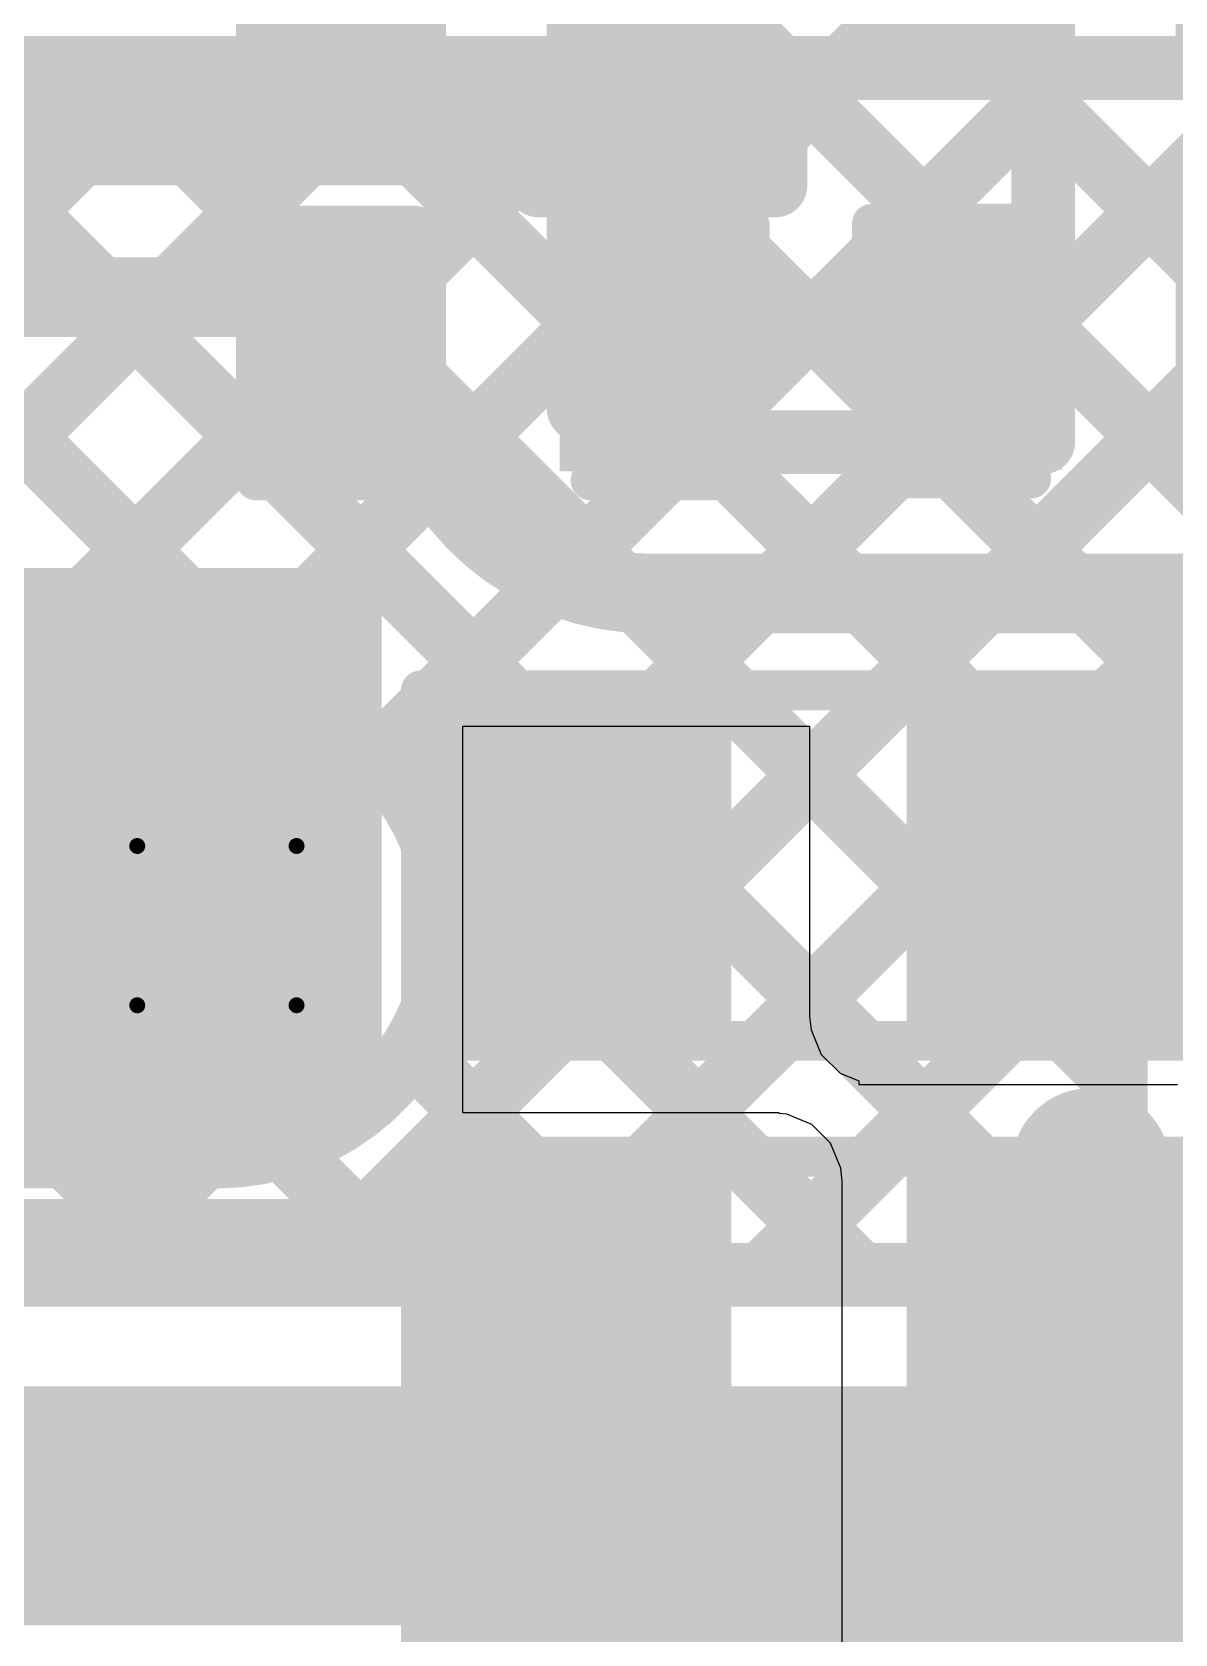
# Model space of a CAD drawing. Header units: inches. Extents: x -17 to 349, y -40 to 215.
# Drawn here: x 107.39 to 111.03, y 122.64 to 127.75 of the extents above; entities that cross this region are included whole.
import ezdxf

# ---------------------------------------------------------------- set-up
doc = ezdxf.new("R2010")
doc.units = ezdxf.units.IN
for name, color, linetype in [('Bottom Layer', 5, 'Continuous'), ('Drill Drawing', 1, 'Continuous'), ('Top Layer', 1, 'Continuous'), ('Top Overlay', 2, 'Continuous'), ('Top Paste', 8, 'Continuous'), ('Top Solder', 216, 'Continuous'), ('Via Holes', 16, 'Continuous')]:
    doc.layers.add(name, color=color, linetype=linetype)

# ---------------------------------------------------------------- blocks, each defined once
blk = doc.blocks.new('C___0402_57')
at = {"layer": 'Top Layer'}
for points in [[(-0.6985, -0.3175), (-0.6985, 0.3175), (-0.2413, 0.3175), (-0.2413, -0.3175)], [(0.2413, -0.3175), (0.2413, 0.3175), (0.6985, 0.3175), (0.6985, -0.3175)]]:
    blk.add_hatch(color=1, dxfattribs=at).paths.add_polyline_path(points)
at = {"layer": 'Top Paste'}
for points in [[(-0.6985, -0.3175), (-0.6985, 0.3175), (-0.2413, 0.3175), (-0.2413, -0.3175)], [(0.2413, -0.3175), (0.2413, 0.3175), (0.6985, 0.3175), (0.6985, -0.3175)]]:
    blk.add_hatch(color=8, dxfattribs=at).paths.add_polyline_path(points)
at = {"layer": 'Top Solder'}
for points in [[(-0.7585, -0.3775), (-0.7585, 0.3775), (-0.1813, 0.3775), (-0.1813, -0.3775)], [(0.1813, -0.3775), (0.1813, 0.3775), (0.7585, 0.3775), (0.7585, -0.3775)]]:
    blk.add_hatch(color=216, dxfattribs=at).paths.add_polyline_path(points)
at = {"layer": 'Top Overlay'}
for points in [[(-0.2794, 0.4064, 0.127, 0.127, 0), (-0.7874, 0.4064, 0.127, 0.127, 0)], [(-0.7874, 0.4064, 0.127, 0.127, 0), (-0.7874, -0.4064, 0.127, 0.127, 0)], [(0.7874, 0.4064, 0.127, 0.127, 0), (0.2794, 0.4064, 0.127, 0.127, 0)], [(0.7874, 0.4064, 0.127, 0.127, 0), (0.7874, -0.4064, 0.127, 0.127, 0)], [(-0.2794, -0.4064, 0.127, 0.127, 0), (-0.7874, -0.4064, 0.127, 0.127, 0)], [(0.7874, -0.4064, 0.127, 0.127, 0), (0.2794, -0.4064, 0.127, 0.127, 0)]]:
    blk.add_lwpolyline(points, format="xyseb", dxfattribs=at)
for points in [[(-0.8191, 0.4064, 0.0635, 0.0635, 1), (-0.7556, 0.4064, 0.0635, 0.0635, 1)], [(-0.8191, 0.4064, 0.0635, 0.0635, 1), (-0.7556, 0.4064, 0.0635, 0.0635, 1)], [(-0.3111, 0.4064, 0.0635, 0.0635, 1), (-0.2477, 0.4064, 0.0635, 0.0635, 1)], [(0.2477, 0.4064, 0.0635, 0.0635, 1), (0.3111, 0.4064, 0.0635, 0.0635, 1)], [(0.7556, 0.4064, 0.0635, 0.0635, 1), (0.8191, 0.4064, 0.0635, 0.0635, 1)], [(0.7556, 0.4064, 0.0635, 0.0635, 1), (0.8191, 0.4064, 0.0635, 0.0635, 1)], [(-0.8191, -0.4064, 0.0635, 0.0635, 1), (-0.7556, -0.4064, 0.0635, 0.0635, 1)], [(-0.8191, -0.4064, 0.0635, 0.0635, 1), (-0.7556, -0.4064, 0.0635, 0.0635, 1)], [(-0.3111, -0.4064, 0.0635, 0.0635, 1), (-0.2477, -0.4064, 0.0635, 0.0635, 1)], [(0.2477, -0.4064, 0.0635, 0.0635, 1), (0.3111, -0.4064, 0.0635, 0.0635, 1)], [(0.7556, -0.4064, 0.0635, 0.0635, 1), (0.8191, -0.4064, 0.0635, 0.0635, 1)], [(0.7556, -0.4064, 0.0635, 0.0635, 1), (0.8191, -0.4064, 0.0635, 0.0635, 1)]]:
    blk.add_lwpolyline(points, format="xyseb", close=True, dxfattribs=at)
blk = doc.blocks.new('C___0402_60')
at = {"layer": 'Top Layer'}
for points in [[(-0.6985, -0.3175), (-0.6985, 0.3175), (-0.2413, 0.3175), (-0.2413, -0.3175)], [(0.2413, -0.3175), (0.2413, 0.3175), (0.6985, 0.3175), (0.6985, -0.3175)]]:
    blk.add_hatch(color=1, dxfattribs=at).paths.add_polyline_path(points)
at = {"layer": 'Top Paste'}
for points in [[(-0.6985, -0.3175), (-0.6985, 0.3175), (-0.2413, 0.3175), (-0.2413, -0.3175)], [(0.2413, -0.3175), (0.2413, 0.3175), (0.6985, 0.3175), (0.6985, -0.3175)]]:
    blk.add_hatch(color=8, dxfattribs=at).paths.add_polyline_path(points)
at = {"layer": 'Top Solder'}
for points in [[(-0.7585, -0.3775), (-0.7585, 0.3775), (-0.1813, 0.3775), (-0.1813, -0.3775)], [(0.1813, -0.3775), (0.1813, 0.3775), (0.7585, 0.3775), (0.7585, -0.3775)]]:
    blk.add_hatch(color=216, dxfattribs=at).paths.add_polyline_path(points)
at = {"layer": 'Top Overlay'}
for points in [[(-0.7874, 0.4064, 0.127, 0.127, 0), (-0.2794, 0.4064, 0.127, 0.127, 0)], [(-0.7874, -0.4064, 0.127, 0.127, 0), (-0.7874, 0.4064, 0.127, 0.127, 0)], [(0.2794, 0.4064, 0.127, 0.127, 0), (0.7874, 0.4064, 0.127, 0.127, 0)], [(0.7874, -0.4064, 0.127, 0.127, 0), (0.7874, 0.4064, 0.127, 0.127, 0)], [(-0.7874, -0.4064, 0.127, 0.127, 0), (-0.2794, -0.4064, 0.127, 0.127, 0)], [(0.2794, -0.4064, 0.127, 0.127, 0), (0.7874, -0.4064, 0.127, 0.127, 0)]]:
    blk.add_lwpolyline(points, format="xyseb", dxfattribs=at)
for points in [[(-0.8191, 0.4064, 0.0635, 0.0635, 1), (-0.7556, 0.4064, 0.0635, 0.0635, 1)], [(-0.8191, 0.4064, 0.0635, 0.0635, 1), (-0.7556, 0.4064, 0.0635, 0.0635, 1)], [(-0.3112, 0.4064, 0.0635, 0.0635, 1), (-0.2477, 0.4064, 0.0635, 0.0635, 1)], [(0.2477, 0.4064, 0.0635, 0.0635, 1), (0.3111, 0.4064, 0.0635, 0.0635, 1)], [(0.7556, 0.4064, 0.0635, 0.0635, 1), (0.8191, 0.4064, 0.0635, 0.0635, 1)], [(0.7556, 0.4064, 0.0635, 0.0635, 1), (0.8191, 0.4064, 0.0635, 0.0635, 1)], [(-0.8191, -0.4064, 0.0635, 0.0635, 1), (-0.7556, -0.4064, 0.0635, 0.0635, 1)], [(-0.8191, -0.4064, 0.0635, 0.0635, 1), (-0.7556, -0.4064, 0.0635, 0.0635, 1)], [(-0.3112, -0.4064, 0.0635, 0.0635, 1), (-0.2477, -0.4064, 0.0635, 0.0635, 1)], [(0.2477, -0.4064, 0.0635, 0.0635, 1), (0.3111, -0.4064, 0.0635, 0.0635, 1)], [(0.7556, -0.4064, 0.0635, 0.0635, 1), (0.8191, -0.4064, 0.0635, 0.0635, 1)], [(0.7556, -0.4064, 0.0635, 0.0635, 1), (0.8191, -0.4064, 0.0635, 0.0635, 1)]]:
    blk.add_lwpolyline(points, format="xyseb", close=True, dxfattribs=at)
blk = doc.blocks.new('S______B______74')
at = {"layer": 'Top Layer'}
for points in [[(-1.143, -0.4445), (-1.143, 0.4445), (-0.381, 0.4445), (-0.381, -0.4445)], [(0.381, -0.4445), (0.381, 0.4445), (1.143, 0.4445), (1.143, -0.4445)]]:
    blk.add_hatch(color=1, dxfattribs=at).paths.add_polyline_path(points)
at = {"layer": 'Top Paste'}
for points in [[(-1.143, -0.4445), (-1.143, 0.4445), (-0.381, 0.4445), (-0.381, -0.4445)], [(0.381, -0.4445), (0.381, 0.4445), (1.143, 0.4445), (1.143, -0.4445)]]:
    blk.add_hatch(color=8, dxfattribs=at).paths.add_polyline_path(points)
at = {"layer": 'Top Solder'}
for points in [[(-1.2446, -0.5461), (-1.2446, 0.5461), (-0.2794, 0.5461), (-0.2794, -0.5461)], [(0.2794, -0.5461), (0.2794, 0.5461), (1.2446, 0.5461), (1.2446, -0.5461)]]:
    blk.add_hatch(color=216, dxfattribs=at).paths.add_polyline_path(points)
at = {"layer": 'Top Overlay'}
for points in [[(1.27, 0.5588, 0.127, 0.127, 0), (-1.27, 0.5588, 0.127, 0.127, 0)], [(-1.27, 0.5588, 0.127, 0.127, 0), (-1.27, -0.5588, 0.127, 0.127, 0)], [(1.27, 0.5588, 0.127, 0.127, 0), (1.27, -0.5588, 0.127, 0.127, 0)], [(1.27, -0.5588, 0.127, 0.127, 0), (-1.27, -0.5588, 0.127, 0.127, 0)]]:
    blk.add_lwpolyline(points, format="xyseb", dxfattribs=at)
for points in [[(-1.30175, 0.5588, 0.0635, 0.0635, 1), (-1.23825, 0.5588, 0.0635, 0.0635, 1)], [(-1.30175, 0.5588, 0.0635, 0.0635, 1), (-1.23825, 0.5588, 0.0635, 0.0635, 1)], [(1.23825, 0.5588, 0.0635, 0.0635, 1), (1.30175, 0.5588, 0.0635, 0.0635, 1)], [(1.23825, 0.5588, 0.0635, 0.0635, 1), (1.30175, 0.5588, 0.0635, 0.0635, 1)], [(-1.30175, -0.5588, 0.0635, 0.0635, 1), (-1.23825, -0.5588, 0.0635, 0.0635, 1)], [(-1.30175, -0.5588, 0.0635, 0.0635, 1), (-1.23825, -0.5588, 0.0635, 0.0635, 1)], [(1.23825, -0.5588, 0.0635, 0.0635, 1), (1.30175, -0.5588, 0.0635, 0.0635, 1)], [(1.23825, -0.5588, 0.0635, 0.0635, 1), (1.30175, -0.5588, 0.0635, 0.0635, 1)]]:
    blk.add_lwpolyline(points, format="xyseb", close=True, dxfattribs=at)
blk = doc.blocks.new('S______B______75')
at = {"layer": 'Top Layer'}
for points in [[(-1.143, -0.4445), (-1.143, 0.4445), (-0.381, 0.4445), (-0.381, -0.4445)], [(0.381, -0.4445), (0.381, 0.4445), (1.143, 0.4445), (1.143, -0.4445)]]:
    blk.add_hatch(color=1, dxfattribs=at).paths.add_polyline_path(points)
at = {"layer": 'Top Paste'}
for points in [[(-1.143, -0.4445), (-1.143, 0.4445), (-0.381, 0.4445), (-0.381, -0.4445)], [(0.381, -0.4445), (0.381, 0.4445), (1.143, 0.4445), (1.143, -0.4445)]]:
    blk.add_hatch(color=8, dxfattribs=at).paths.add_polyline_path(points)
at = {"layer": 'Top Solder'}
for points in [[(-1.2446, -0.5461), (-1.2446, 0.5461), (-0.2794, 0.5461), (-0.2794, -0.5461)], [(0.2794, -0.5461), (0.2794, 0.5461), (1.2446, 0.5461), (1.2446, -0.5461)]]:
    blk.add_hatch(color=216, dxfattribs=at).paths.add_polyline_path(points)
at = {"layer": 'Top Overlay'}
for points in [[(1.27, 0.5588, 0.127, 0.127, 0), (-1.27, 0.5588, 0.127, 0.127, 0)], [(-1.27, 0.5588, 0.127, 0.127, 0), (-1.27, -0.5588, 0.127, 0.127, 0)], [(1.27, 0.5588, 0.127, 0.127, 0), (1.27, -0.5588, 0.127, 0.127, 0)], [(1.27, -0.5588, 0.127, 0.127, 0), (-1.27, -0.5588, 0.127, 0.127, 0)]]:
    blk.add_lwpolyline(points, format="xyseb", dxfattribs=at)
for points in [[(-1.30175, 0.5588, 0.0635, 0.0635, 1), (-1.23825, 0.5588, 0.0635, 0.0635, 1)], [(-1.30175, 0.5588, 0.0635, 0.0635, 1), (-1.23825, 0.5588, 0.0635, 0.0635, 1)], [(1.23825, 0.5588, 0.0635, 0.0635, 1), (1.30175, 0.5588, 0.0635, 0.0635, 1)], [(1.23825, 0.5588, 0.0635, 0.0635, 1), (1.30175, 0.5588, 0.0635, 0.0635, 1)], [(-1.30175, -0.5588, 0.0635, 0.0635, 1), (-1.23825, -0.5588, 0.0635, 0.0635, 1)], [(-1.30175, -0.5588, 0.0635, 0.0635, 1), (-1.23825, -0.5588, 0.0635, 0.0635, 1)], [(1.23825, -0.5588, 0.0635, 0.0635, 1), (1.30175, -0.5588, 0.0635, 0.0635, 1)], [(1.23825, -0.5588, 0.0635, 0.0635, 1), (1.30175, -0.5588, 0.0635, 0.0635, 1)]]:
    blk.add_lwpolyline(points, format="xyseb", close=True, dxfattribs=at)
blk = doc.blocks.new('S______B______76')
at = {"layer": 'Top Layer'}
for points in [[(-1.143, -0.4445), (-1.143, 0.4445), (-0.381, 0.4445), (-0.381, -0.4445)], [(0.381, -0.4445), (0.381, 0.4445), (1.143, 0.4445), (1.143, -0.4445)]]:
    blk.add_hatch(color=1, dxfattribs=at).paths.add_polyline_path(points)
at = {"layer": 'Top Paste'}
for points in [[(-1.143, -0.4445), (-1.143, 0.4445), (-0.381, 0.4445), (-0.381, -0.4445)], [(0.381, -0.4445), (0.381, 0.4445), (1.143, 0.4445), (1.143, -0.4445)]]:
    blk.add_hatch(color=8, dxfattribs=at).paths.add_polyline_path(points)
at = {"layer": 'Top Solder'}
for points in [[(-1.2446, -0.5461), (-1.2446, 0.5461), (-0.2794, 0.5461), (-0.2794, -0.5461)], [(0.2794, -0.5461), (0.2794, 0.5461), (1.2446, 0.5461), (1.2446, -0.5461)]]:
    blk.add_hatch(color=216, dxfattribs=at).paths.add_polyline_path(points)
at = {"layer": 'Top Overlay'}
for points in [[(-1.27, 0.5588, 0.127, 0.127, 0), (1.27, 0.5588, 0.127, 0.127, 0)], [(-1.27, -0.5588, 0.127, 0.127, 0), (-1.27, 0.5588, 0.127, 0.127, 0)], [(-1.27, -0.5588, 0.127, 0.127, 0), (1.27, -0.5588, 0.127, 0.127, 0)]]:
    blk.add_lwpolyline(points, format="xyseb", dxfattribs=at)
for points in [[(-1.3017, 0.5588, 0.0635, 0.0635, 1), (-1.2383, 0.5588, 0.0635, 0.0635, 1)], [(-1.3017, 0.5588, 0.0635, 0.0635, 1), (-1.2383, 0.5588, 0.0635, 0.0635, 1)], [(-1.3017, -0.5588, 0.0635, 0.0635, 1), (-1.2383, -0.5588, 0.0635, 0.0635, 1)], [(-1.3017, -0.5588, 0.0635, 0.0635, 1), (-1.2383, -0.5588, 0.0635, 0.0635, 1)]]:
    blk.add_lwpolyline(points, format="xyseb", close=True, dxfattribs=at)
blk = doc.blocks.new('C___0402_86')
at = {"layer": 'Top Layer'}
for points in [[(-0.6985, -0.3175), (-0.6985, 0.3175), (-0.2413, 0.3175), (-0.2413, -0.3175)], [(0.2413, -0.3175), (0.2413, 0.3175), (0.6985, 0.3175), (0.6985, -0.3175)]]:
    blk.add_hatch(color=1, dxfattribs=at).paths.add_polyline_path(points)
at = {"layer": 'Top Paste'}
for points in [[(-0.6985, -0.3175), (-0.6985, 0.3175), (-0.2413, 0.3175), (-0.2413, -0.3175)], [(0.2413, -0.3175), (0.2413, 0.3175), (0.6985, 0.3175), (0.6985, -0.3175)]]:
    blk.add_hatch(color=8, dxfattribs=at).paths.add_polyline_path(points)
at = {"layer": 'Top Solder'}
for points in [[(-0.7585, -0.3775), (-0.7585, 0.3775), (-0.1813, 0.3775), (-0.1813, -0.3775)], [(0.1813, -0.3775), (0.1813, 0.3775), (0.7585, 0.3775), (0.7585, -0.3775)]]:
    blk.add_hatch(color=216, dxfattribs=at).paths.add_polyline_path(points)
at = {"layer": 'Top Overlay'}
for points in [[(-0.2794, 0.4064, 0.127, 0.127, 0), (-0.7874, 0.4064, 0.127, 0.127, 0)], [(-0.7874, 0.4064, 0.127, 0.127, 0), (-0.7874, -0.4064, 0.127, 0.127, 0)], [(0.7874, 0.4064, 0.127, 0.127, 0), (0.2794, 0.4064, 0.127, 0.127, 0)], [(0.7874, 0.4064, 0.127, 0.127, 0), (0.7874, -0.4064, 0.127, 0.127, 0)], [(-0.2794, -0.4064, 0.127, 0.127, 0), (-0.7874, -0.4064, 0.127, 0.127, 0)], [(0.7874, -0.4064, 0.127, 0.127, 0), (0.2794, -0.4064, 0.127, 0.127, 0)]]:
    blk.add_lwpolyline(points, format="xyseb", dxfattribs=at)
for points in [[(-0.8191, 0.4064, 0.0635, 0.0635, 1), (-0.7556, 0.4064, 0.0635, 0.0635, 1)], [(-0.8191, 0.4064, 0.0635, 0.0635, 1), (-0.7556, 0.4064, 0.0635, 0.0635, 1)], [(-0.3111, 0.4064, 0.0635, 0.0635, 1), (-0.2477, 0.4064, 0.0635, 0.0635, 1)], [(0.2477, 0.4064, 0.0635, 0.0635, 1), (0.3111, 0.4064, 0.0635, 0.0635, 1)], [(0.7556, 0.4064, 0.0635, 0.0635, 1), (0.8191, 0.4064, 0.0635, 0.0635, 1)], [(0.7556, 0.4064, 0.0635, 0.0635, 1), (0.8191, 0.4064, 0.0635, 0.0635, 1)], [(-0.8191, -0.4064, 0.0635, 0.0635, 1), (-0.7556, -0.4064, 0.0635, 0.0635, 1)], [(-0.8191, -0.4064, 0.0635, 0.0635, 1), (-0.7556, -0.4064, 0.0635, 0.0635, 1)], [(-0.3111, -0.4064, 0.0635, 0.0635, 1), (-0.2477, -0.4064, 0.0635, 0.0635, 1)], [(0.2477, -0.4064, 0.0635, 0.0635, 1), (0.3111, -0.4064, 0.0635, 0.0635, 1)], [(0.7556, -0.4064, 0.0635, 0.0635, 1), (0.8191, -0.4064, 0.0635, 0.0635, 1)], [(0.7556, -0.4064, 0.0635, 0.0635, 1), (0.8191, -0.4064, 0.0635, 0.0635, 1)]]:
    blk.add_lwpolyline(points, format="xyseb", close=True, dxfattribs=at)
blk = doc.blocks.new('C___0402_87')
at = {"layer": 'Top Layer'}
for points in [[(-0.6985, -0.3175), (-0.6985, 0.3175), (-0.2413, 0.3175), (-0.2413, -0.3175)], [(0.2413, -0.3175), (0.2413, 0.3175), (0.6985, 0.3175), (0.6985, -0.3175)]]:
    blk.add_hatch(color=1, dxfattribs=at).paths.add_polyline_path(points)
at = {"layer": 'Top Paste'}
for points in [[(-0.6985, -0.3175), (-0.6985, 0.3175), (-0.2413, 0.3175), (-0.2413, -0.3175)], [(0.2413, -0.3175), (0.2413, 0.3175), (0.6985, 0.3175), (0.6985, -0.3175)]]:
    blk.add_hatch(color=8, dxfattribs=at).paths.add_polyline_path(points)
at = {"layer": 'Top Solder'}
for points in [[(-0.7585, -0.3775), (-0.7585, 0.3775), (-0.1813, 0.3775), (-0.1813, -0.3775)], [(0.1813, -0.3775), (0.1813, 0.3775), (0.7585, 0.3775), (0.7585, -0.3775)]]:
    blk.add_hatch(color=216, dxfattribs=at).paths.add_polyline_path(points)
at = {"layer": 'Top Overlay'}
for points in [[(-0.7874, 0.4064, 0.127, 0.127, 0), (-0.2794, 0.4064, 0.127, 0.127, 0)], [(-0.7874, -0.4064, 0.127, 0.127, 0), (-0.7874, 0.4064, 0.127, 0.127, 0)], [(0.2794, 0.4064, 0.127, 0.127, 0), (0.7874, 0.4064, 0.127, 0.127, 0)], [(0.7874, -0.4064, 0.127, 0.127, 0), (0.7874, 0.4064, 0.127, 0.127, 0)], [(-0.7874, -0.4064, 0.127, 0.127, 0), (-0.2794, -0.4064, 0.127, 0.127, 0)], [(0.2794, -0.4064, 0.127, 0.127, 0), (0.7874, -0.4064, 0.127, 0.127, 0)]]:
    blk.add_lwpolyline(points, format="xyseb", dxfattribs=at)
for points in [[(-0.8191, 0.4064, 0.0635, 0.0635, 1), (-0.7556, 0.4064, 0.0635, 0.0635, 1)], [(-0.8191, 0.4064, 0.0635, 0.0635, 1), (-0.7556, 0.4064, 0.0635, 0.0635, 1)], [(-0.3111, 0.4064, 0.0635, 0.0635, 1), (-0.2477, 0.4064, 0.0635, 0.0635, 1)], [(0.2477, 0.4064, 0.0635, 0.0635, 1), (0.3111, 0.4064, 0.0635, 0.0635, 1)], [(0.7556, 0.4064, 0.0635, 0.0635, 1), (0.8191, 0.4064, 0.0635, 0.0635, 1)], [(0.7556, 0.4064, 0.0635, 0.0635, 1), (0.8191, 0.4064, 0.0635, 0.0635, 1)], [(-0.8191, -0.4064, 0.0635, 0.0635, 1), (-0.7556, -0.4064, 0.0635, 0.0635, 1)], [(-0.8191, -0.4064, 0.0635, 0.0635, 1), (-0.7556, -0.4064, 0.0635, 0.0635, 1)], [(-0.3111, -0.4064, 0.0635, 0.0635, 1), (-0.2477, -0.4064, 0.0635, 0.0635, 1)], [(0.2477, -0.4064, 0.0635, 0.0635, 1), (0.3111, -0.4064, 0.0635, 0.0635, 1)], [(0.7556, -0.4064, 0.0635, 0.0635, 1), (0.8191, -0.4064, 0.0635, 0.0635, 1)], [(0.7556, -0.4064, 0.0635, 0.0635, 1), (0.8191, -0.4064, 0.0635, 0.0635, 1)]]:
    blk.add_lwpolyline(points, format="xyseb", close=True, dxfattribs=at)

msp = doc.modelspace()

# ---------------------------------------------------------------- hatches: boundary and pattern name
at = {"layer": 'Bottom Layer'}
h = msp.add_hatch(color=5, dxfattribs=at)
edge = h.paths.add_edge_path()
edge.add_arc((107.9747, 124.8981), 0.3, 0, 360)
at = {"layer": 'Top Layer'}
for points in [[(105.8051, 127.2587), (109.7558, 127.2587), (109.7558, 127.5387), (105.8051, 127.5387)], [(105.8051, 125.2587), (108.042, 125.2587), (108.042, 126.0387), (105.8051, 126.0387)], [(107.4771, 124.2587), (108.4997, 124.2587), (108.4997, 126.0387), (107.4771, 126.0387)], [(105.8051, 124.2587), (108.042, 124.2587), (108.042, 124.5387), (105.8051, 124.5387)], [(110.6571, 121.6581), (111.5306, 121.6581), (111.5306, 123.4463), (110.6571, 123.4463)]]:
    msp.add_hatch(color=1, dxfattribs=at).paths.add_polyline_path(points)
h = msp.add_hatch(color=1, dxfattribs=at)
edge = h.paths.add_edge_path()
edge.add_arc((107.9747, 124.8981), 0.3, 0, 360)
at = {"layer": 'Via Holes'}
h = msp.add_hatch(color=7, dxfattribs=at)
edge = h.paths.add_edge_path()
edge.add_arc((107.9747, 124.8981), 0.15, 0, 360)

# ---------------------------------------------------------------- linework, layer by layer
at = {"layer": 'Bottom Layer'}
for points in [[(103.7741, 127.6334, 0.2032, 0.2032, 0), (113.7991, 127.6334, 0.2032, 0.2032, 0)], [(105.4603, 127.6334, 0.2032, 0.2032, 0), (107.4589, 125.6347, 0.2032, 0.2032, 0)], [(105.8151, 125.6347, 0.2032, 0.2032, 0), (107.8138, 127.6334, 0.2032, 0.2032, 0)], [(106.1787, 127.6334, 0.2032, 0.2032, 0), (108.219, 125.593, 0.2032, 0.2032, 0)], [(106.5335, 125.6347, 0.2032, 0.2032, 0), (108.5322, 127.6334, 0.2032, 0.2032, 0)], [(106.8971, 127.6334, 0.2032, 0.2032, 0), (110.7464, 123.7841, 0.2032, 0.2032, 0)], [(107.2519, 125.6347, 0.2032, 0.2032, 0), (109.2506, 127.6334, 0.2032, 0.2032, 0)], [(107.6155, 127.6334, 0.2032, 0.2032, 0), (110.8418, 124.4071, 0.2032, 0.2032, 0)], [(107.9704, 125.6347, 0.2032, 0.2032, 0), (109.969, 127.6334, 0.2032, 0.2032, 0)], [(108.275, 123.7841, 0.2032, 0.2032, 0), (112.1243, 127.6334, 0.2032, 0.2032, 0)], [(108.3339, 127.6334, 0.2032, 0.2032, 0), (110.8427, 125.1247, 0.2032, 0.2032, 0)], [(108.4842, 125.4301, 0.2032, 0.2032, 0), (110.6875, 127.6334, 0.2032, 0.2032, 0)], [(108.7103, 124.9378, 0.2032, 0.2032, 0), (111.4059, 127.6334, 0.2032, 0.2032, 0)], [(108.9934, 123.7841, 0.2032, 0.2032, 0), (112.8427, 127.6334, 0.2032, 0.2032, 0)], [(109.0524, 127.6334, 0.2032, 0.2032, 0), (111.0666, 125.6192, 0.2032, 0.2032, 0)], [(109.7708, 127.6334, 0.2032, 0.2032, 0), (111.5781, 125.8261, 0.2032, 0.2032, 0)], [(110.4892, 127.6334, 0.2032, 0.2032, 0), (115.0284, 123.0942, 0.2032, 0.2032, 0)], [(110.8418, 125.0895, 0.2032, 0.2032, -1), (112.315, 125.0895, 0.2032, 0.2032, 0)], [(102.6512, 125.6347, 0.2032, 0.2032, 0), (107.9747, 125.6347, 0.2032, 0.2032, 0)], [(107.9747, 125.6347, 0.2032, 0.2032, -0.414214), (108.7113, 124.8981, 0.2032, 0.2032, 0)], [(102.6512, 124.8981, 0.762, 0.762, 0), (107.9747, 124.8981, 0.762, 0.762, 0)], [(108.6696, 125.1424, 0.2032, 0.2032, 0), (110.028, 123.7841, 0.2032, 0.2032, 0)], [(110.8418, 123.7841, 0.2032, 0.2032, 0), (110.8418, 125.0895, 0.2032, 0.2032, 0)], [(108.7113, 124.8981, 0.2032, 0.2032, -0.414214), (107.9747, 124.1615, 0.2032, 0.2032, 0)], [(109.7118, 123.7841, 0.2032, 0.2032, 0), (110.8418, 124.9141, 0.2032, 0.2032, 0)], [(108.5942, 124.4995, 0.2032, 0.2032, 0), (109.3096, 123.7841, 0.2032, 0.2032, 0)], [(102.6512, 124.1615, 0.2032, 0.2032, 0), (107.9747, 124.1615, 0.2032, 0.2032, 0)], [(107.4953, 124.1615, 0.2032, 0.2032, 0), (107.8728, 123.7841, 0.2032, 0.2032, 0)], [(107.5566, 123.7841, 0.2032, 0.2032, 0), (107.934, 124.1615, 0.2032, 0.2032, 0)], [(108.1835, 124.1917, 0.2032, 0.2032, 0), (108.5912, 123.7841, 0.2032, 0.2032, 0)], [(110.4302, 123.7841, 0.2032, 0.2032, 0), (110.8418, 124.1957, 0.2032, 0.2032, 0)], [(111.5784, 123.6893, 0.762, 0.762, -0.414214), (110.9366, 123.0475, 0.762, 0.762, 0)], [(91.7547, 123.7841, 0.2032, 0.2032, 0), (110.8418, 123.7841, 0.2032, 0.2032, 0)], [(112.315, 123.6893, 0.2032, 0.2032, -0.414214), (110.9366, 122.3109, 0.2032, 0.2032, 0)], [(91.7547, 123.0475, 0.762, 0.762, 0), (110.9366, 123.0475, 0.762, 0.762, 0)]]:
    msp.add_lwpolyline(points, format="xyseb", dxfattribs=at)
for points in [[(107.5647, 127.6334, 0.1016, 0.1016, 1), (107.6663, 127.6334, 0.1016, 0.1016, 1)], [(107.763, 127.6334, 0.1016, 0.1016, 1), (107.8646, 127.6334, 0.1016, 0.1016, 1)], [(108.2831, 127.6334, 0.1016, 0.1016, 1), (108.3847, 127.6334, 0.1016, 0.1016, 1)], [(108.4814, 127.6334, 0.1016, 0.1016, 1), (108.583, 127.6334, 0.1016, 0.1016, 1)], [(109.0016, 127.6334, 0.1016, 0.1016, 1), (109.1032, 127.6334, 0.1016, 0.1016, 1)], [(109.1998, 127.6334, 0.1016, 0.1016, 1), (109.3014, 127.6334, 0.1016, 0.1016, 1)], [(109.72, 127.6334, 0.1016, 0.1016, 1), (109.8216, 127.6334, 0.1016, 0.1016, 1)], [(109.9182, 127.6334, 0.1016, 0.1016, 1), (110.0198, 127.6334, 0.1016, 0.1016, 1)], [(110.4384, 127.6334, 0.1016, 0.1016, 1), (110.54, 127.6334, 0.1016, 0.1016, 1)], [(110.6367, 127.6334, 0.1016, 0.1016, 1), (110.7383, 127.6334, 0.1016, 0.1016, 1)], [(107.4081, 125.6347, 0.1016, 0.1016, 1), (107.5097, 125.6347, 0.1016, 0.1016, 1)], [(107.9196, 125.6347, 0.1016, 0.1016, 1), (108.0212, 125.6347, 0.1016, 0.1016, 1)], [(107.9239, 125.6347, 0.1016, 0.1016, 1), (108.0255, 125.6347, 0.1016, 0.1016, 1)], [(107.9239, 125.6347, 0.1016, 0.1016, 1), (108.0255, 125.6347, 0.1016, 0.1016, 1)], [(108.1682, 125.593, 0.1016, 0.1016, 1), (108.2698, 125.593, 0.1016, 0.1016, 1)], [(111.0158, 125.6192, 0.1016, 0.1016, 1), (111.1174, 125.6192, 0.1016, 0.1016, 1)], [(108.4334, 125.4301, 0.1016, 0.1016, 1), (108.535, 125.4301, 0.1016, 0.1016, 1)], [(107.7842, 124.8981, 0.381, 0.381, 1), (108.1652, 124.8981, 0.381, 0.381, 1)], [(108.6188, 125.1424, 0.1016, 0.1016, 1), (108.7204, 125.1424, 0.1016, 0.1016, 1)], [(110.7919, 125.1247, 0.1016, 0.1016, 1), (110.8935, 125.1247, 0.1016, 0.1016, 1)], [(110.791, 125.0895, 0.1016, 0.1016, 1), (110.8926, 125.0895, 0.1016, 0.1016, 1)], [(110.791, 125.0895, 0.1016, 0.1016, 1), (110.8926, 125.0895, 0.1016, 0.1016, 1)], [(108.6595, 124.9378, 0.1016, 0.1016, 1), (108.7611, 124.9378, 0.1016, 0.1016, 1)], [(108.6605, 124.8981, 0.1016, 0.1016, 1), (108.7621, 124.8981, 0.1016, 0.1016, 1)], [(108.6605, 124.8981, 0.1016, 0.1016, 1), (108.7621, 124.8981, 0.1016, 0.1016, 1)], [(110.791, 124.9141, 0.1016, 0.1016, 1), (110.8926, 124.9141, 0.1016, 0.1016, 1)], [(108.5434, 124.4995, 0.1016, 0.1016, 1), (108.645, 124.4995, 0.1016, 0.1016, 1)], [(110.791, 124.4071, 0.1016, 0.1016, 1), (110.8926, 124.4071, 0.1016, 0.1016, 1)], [(107.4445, 124.1615, 0.1016, 0.1016, 1), (107.5461, 124.1615, 0.1016, 0.1016, 1)], [(107.8832, 124.1615, 0.1016, 0.1016, 1), (107.9848, 124.1615, 0.1016, 0.1016, 1)], [(107.9239, 124.1615, 0.1016, 0.1016, 1), (108.0255, 124.1615, 0.1016, 0.1016, 1)], [(107.9239, 124.1615, 0.1016, 0.1016, 1), (108.0255, 124.1615, 0.1016, 0.1016, 1)], [(108.1327, 124.1917, 0.1016, 0.1016, 1), (108.2343, 124.1917, 0.1016, 0.1016, 1)], [(110.791, 124.1957, 0.1016, 0.1016, 1), (110.8926, 124.1957, 0.1016, 0.1016, 1)], [(107.5058, 123.7841, 0.1016, 0.1016, 1), (107.6074, 123.7841, 0.1016, 0.1016, 1)], [(107.822, 123.7841, 0.1016, 0.1016, 1), (107.9236, 123.7841, 0.1016, 0.1016, 1)], [(108.2242, 123.7841, 0.1016, 0.1016, 1), (108.3258, 123.7841, 0.1016, 0.1016, 1)], [(108.5404, 123.7841, 0.1016, 0.1016, 1), (108.642, 123.7841, 0.1016, 0.1016, 1)], [(108.9426, 123.7841, 0.1016, 0.1016, 1), (109.0442, 123.7841, 0.1016, 0.1016, 1)], [(109.2588, 123.7841, 0.1016, 0.1016, 1), (109.3604, 123.7841, 0.1016, 0.1016, 1)], [(109.661, 123.7841, 0.1016, 0.1016, 1), (109.7626, 123.7841, 0.1016, 0.1016, 1)], [(109.9772, 123.7841, 0.1016, 0.1016, 1), (110.0788, 123.7841, 0.1016, 0.1016, 1)], [(110.3794, 123.7841, 0.1016, 0.1016, 1), (110.481, 123.7841, 0.1016, 0.1016, 1)], [(110.6956, 123.7841, 0.1016, 0.1016, 1), (110.7972, 123.7841, 0.1016, 0.1016, 1)], [(110.791, 123.7841, 0.1016, 0.1016, 1), (110.8926, 123.7841, 0.1016, 0.1016, 1)], [(110.791, 123.7841, 0.1016, 0.1016, 1), (110.8926, 123.7841, 0.1016, 0.1016, 1)], [(110.7461, 123.0475, 0.381, 0.381, 1), (111.1271, 123.0475, 0.381, 0.381, 1)], [(110.7461, 123.0475, 0.381, 0.381, 1), (111.1271, 123.0475, 0.381, 0.381, 1)]]:
    msp.add_lwpolyline(points, format="xyseb", close=True, dxfattribs=at)
at = {"layer": 'Drill Drawing'}
for points in [[(107.7207, 125.1521, 0.0508, 0.0508, 0), (108.2287, 125.1521, 0.0508, 0.0508, 0)], [(107.7207, 124.6441, 0.0508, 0.0508, 0), (107.7207, 125.1521, 0.0508, 0.0508, 0)], [(108.2287, 124.6441, 0.0508, 0.0508, 0), (108.2287, 125.1521, 0.0508, 0.0508, 0)], [(107.7207, 124.6441, 0.0508, 0.0508, 0), (108.2287, 124.6441, 0.0508, 0.0508, 0)]]:
    msp.add_lwpolyline(points, format="xyseb", dxfattribs=at)
for points in [[(107.708, 125.1521, 0.0254, 0.0254, 1), (107.7334, 125.1521, 0.0254, 0.0254, 1)], [(107.708, 125.1521, 0.0254, 0.0254, 1), (107.7334, 125.1521, 0.0254, 0.0254, 1)], [(108.216, 125.1521, 0.0254, 0.0254, 1), (108.2414, 125.1521, 0.0254, 0.0254, 1)], [(108.216, 125.1521, 0.0254, 0.0254, 1), (108.2414, 125.1521, 0.0254, 0.0254, 1)], [(107.708, 124.6441, 0.0254, 0.0254, 1), (107.7334, 124.6441, 0.0254, 0.0254, 1)], [(107.708, 124.6441, 0.0254, 0.0254, 1), (107.7334, 124.6441, 0.0254, 0.0254, 1)], [(108.216, 124.6441, 0.0254, 0.0254, 1), (108.2414, 124.6441, 0.0254, 0.0254, 1)], [(108.216, 124.6441, 0.0254, 0.0254, 1), (108.2414, 124.6441, 0.0254, 0.0254, 1)]]:
    msp.add_lwpolyline(points, format="xyseb", close=True, dxfattribs=at)
at = {"layer": 'Top Layer'}
for p, q in [((108.7586, 124.3011), (108.7586, 125.534)), ((108.7586, 125.534), (109.8649, 125.534)), ((109.8649, 125.534), (109.8649, 124.6082)), ((109.8649, 124.6082), (109.8693, 124.5657)), ((109.8693, 124.5657), (109.9022, 124.4872)), ((109.9022, 124.4872), (109.9626, 124.4273)), ((109.9626, 124.4273), (110.0221, 124.4029)), ((110.0221, 124.4029), (110.0221, 124.391)), ((110.0221, 124.391), (110.0839, 124.391)), ((110.0839, 124.391), (110.0839, 124.391)), ((110.0839, 124.391), (110.0839, 124.391)), ((110.0839, 124.391), (111.0381, 124.391)), ((109.7681, 124.3011), (108.7586, 124.3011)), ((109.7681, 124.2993), (109.7681, 124.3011)), ((109.7925, 124.2969), (109.7681, 124.2993)), ((109.8714, 124.2642), (109.7925, 124.2969)), ((109.9318, 124.2039), (109.8714, 124.2642)), ((109.9644, 124.125), (109.9318, 124.2039)), ((109.9686, 124.0823), (109.9644, 124.125)), ((109.9686, 121.9655), (109.9686, 124.0823))]:
    msp.add_line(p, q, dxfattribs=at)
for points in [[(109.1283, 129.7331, 0.2032, 0.2032, 0), (109.1283, 126.5468, 0.2032, 0.2032, 0)], [(110.6096, 129.7587, 0.2032, 0.2032, 0), (110.6096, 126.4401, 0.2032, 0.2032, 0)], [(110.6096, 129.7587, 0.2032, 0.2032, 0), (110.6096, 126.4401, 0.2032, 0.2032, 0)], [(109.1283, 128.9943, 0.2032, 0.2032, 0), (110.6096, 127.513, 0.2032, 0.2032, 0)], [(109.1283, 127.5111, 0.2032, 0.2032, 0), (110.6096, 128.9924, 0.2032, 0.2032, 0)], [(109.1283, 128.2758, 0.2032, 0.2032, 0), (110.6096, 126.7946, 0.2032, 0.2032, 0)], [(109.1283, 126.7927, 0.2032, 0.2032, 0), (110.6096, 128.274, 0.2032, 0.2032, 0)], [(109.0013, 127.5387, 0.2032, 0.2032, 0), (109.7558, 127.5387, 0.2032, 0.2032, 0)], [(109.0013, 127.5387, 0.2032, 0.2032, 0), (109.7558, 127.5387, 0.2032, 0.2032, 0)], [(109.0013, 127.3841, 0.2032, 0.2032, 0), (109.1559, 127.5387, 0.2032, 0.2032, 0)], [(109.0013, 127.3656, 0.2032, 0.2032, 0), (109.0013, 127.5387, 0.2032, 0.2032, 0)], [(109.1283, 127.5574, 0.2032, 0.2032, 0), (110.2456, 126.4401, 0.2032, 0.2032, 0)], [(109.147, 127.5387, 0.2032, 0.2032, 0), (109.427, 127.2587, 0.2032, 0.2032, 0)], [(109.4942, 126.4401, 0.2032, 0.2032, 0), (110.6096, 127.5556, 0.2032, 0.2032, 0)], [(109.7558, 127.2587, 0.2032, 0.2032, 0), (109.7558, 127.5387, 0.2032, 0.2032, 0)], [(105.4495, 127.4031, 0.2032, 0.2032, 0), (107.6307, 127.4031, 0.2032, 0.2032, 0)], [(105.4495, 127.3943, 0.2032, 0.2032, 0), (107.6307, 127.3943, 0.2032, 0.2032, 0)], [(107.6307, 127.4161, 0.2032, 0.2032, 0), (107.8329, 127.4161, 0.2032, 0.2032, 0)], [(107.6307, 127.3847, 0.2032, 0.2032, 0), (107.8327, 127.3847, 0.2032, 0.2032, 0)], [(109.5944, 127.2587, 0.2032, 0.2032, 0), (109.7558, 127.4201, 0.2032, 0.2032, 0)], [(109.0011, 127.2587, 0.2032, 0.2032, 0), (109.0011, 127.3656, 0.2032, 0.2032, 0)], [(109.0011, 127.2587, 0.2032, 0.2032, 0), (109.7558, 127.2587, 0.2032, 0.2032, 0)], [(106.5435, 126.9021, 0.254, 0.254, 0), (108.4169, 126.9021, 0.254, 0.254, 0)], [(109.1283, 126.839, 0.2032, 0.2032, 0), (109.5272, 126.4401, 0.2032, 0.2032, 0)], [(110.2126, 126.4401, 0.2032, 0.2032, 0), (110.6096, 126.8371, 0.2032, 0.2032, 0)], [(108.4169, 126.7245, 0.254, 0.254, 0), (108.5185, 126.534, 0.254, 0.254, 0)], [(108.5185, 126.534, 0.254, 0.254, 0), (108.7534, 126.2429, 0.254, 0.254, 0)], [(109.3503, 126.4401, 0.2032, 0.2032, -0.226724), (109.129, 126.5459, 0.2032, 0.2032, 0)], [(109.3503, 126.4401, 0.2032, 0.2032, 0), (110.6096, 126.4401, 0.2032, 0.2032, 0)], [(109.3503, 125.9575, 0.254, 0.254, -0.226724), (108.7534, 126.2429, 0.254, 0.254, 0)], [(111.227, 126.0126, 0.254, 0.254, -0.170555), (111.0704, 125.9575, 0.254, 0.254, 0)], [(109.3503, 125.9575, 0.254, 0.254, 0), (111.0704, 125.9575, 0.254, 0.254, 0)], [(110.6571, 125.0895, 0.508, 0.508, 0), (111.5784, 125.0895, 0.508, 0.508, 0)], [(111.2852, 123.6026, 0.508, 0.508, -0.414214), (110.7618, 124.126, 0.508, 0.508, 0)], [(106.5401, 123.8987, 0.254, 0.254, 0), (108.837, 123.8987, 0.254, 0.254, 0)], [(108.837, 123.8987, 0.254, 0.254, -0.414214), (109.1331, 123.6026, 0.254, 0.254, 0)], [(110.6571, 123.6026, 0.508, 0.508, 0), (111.2852, 123.6026, 0.508, 0.508, 0)], [(110.7618, 123.0792, 0.508, 0.508, -0.414214), (111.2852, 123.6026, 0.508, 0.508, 0)]]:
    msp.add_lwpolyline(points, format="xyseb", dxfattribs=at)
for points in [[(108.9505, 127.5387, 0.1016, 0.1016, 1), (109.0521, 127.5387, 0.1016, 0.1016, 1)], [(108.9505, 127.5387, 0.1016, 0.1016, 1), (109.0521, 127.5387, 0.1016, 0.1016, 1)], [(108.9505, 127.5387, 0.1016, 0.1016, 1), (109.0521, 127.5387, 0.1016, 0.1016, 1)], [(109.0775, 127.5574, 0.1016, 0.1016, 1), (109.1791, 127.5574, 0.1016, 0.1016, 1)], [(109.0962, 127.5387, 0.1016, 0.1016, 1), (109.1978, 127.5387, 0.1016, 0.1016, 1)], [(109.1051, 127.5387, 0.1016, 0.1016, 1), (109.2067, 127.5387, 0.1016, 0.1016, 1)], [(109.705, 127.5387, 0.1016, 0.1016, 1), (109.8066, 127.5387, 0.1016, 0.1016, 1)], [(109.705, 127.5387, 0.1016, 0.1016, 1), (109.8066, 127.5387, 0.1016, 0.1016, 1)], [(109.705, 127.5387, 0.1016, 0.1016, 1), (109.8066, 127.5387, 0.1016, 0.1016, 1)], [(110.5588, 127.5556, 0.1016, 0.1016, 1), (110.6604, 127.5556, 0.1016, 0.1016, 1)], [(109.0775, 127.5111, 0.1016, 0.1016, 1), (109.1791, 127.5111, 0.1016, 0.1016, 1)], [(110.5588, 127.513, 0.1016, 0.1016, 1), (110.6604, 127.513, 0.1016, 0.1016, 1)], [(107.5799, 127.4161, 0.1016, 0.1016, 1), (107.6815, 127.4161, 0.1016, 0.1016, 1)], [(107.5799, 127.4031, 0.1016, 0.1016, 1), (107.6815, 127.4031, 0.1016, 0.1016, 1)], [(107.5799, 127.3943, 0.1016, 0.1016, 1), (107.6815, 127.3943, 0.1016, 0.1016, 1)], [(107.5799, 127.3847, 0.1016, 0.1016, 1), (107.6815, 127.3847, 0.1016, 0.1016, 1)], [(107.7819, 127.3847, 0.1016, 0.1016, 1), (107.8835, 127.3847, 0.1016, 0.1016, 1)], [(107.7821, 127.4161, 0.1016, 0.1016, 1), (107.8837, 127.4161, 0.1016, 0.1016, 1)], [(108.9505, 127.3841, 0.1016, 0.1016, 1), (109.0521, 127.3841, 0.1016, 0.1016, 1)], [(109.705, 127.4201, 0.1016, 0.1016, 1), (109.8066, 127.4201, 0.1016, 0.1016, 1)], [(108.9503, 127.3656, 0.1016, 0.1016, 1), (109.0519, 127.3656, 0.1016, 0.1016, 1)], [(108.9505, 127.3656, 0.1016, 0.1016, 1), (109.0521, 127.3656, 0.1016, 0.1016, 1)], [(108.9503, 127.2587, 0.1016, 0.1016, 1), (109.0519, 127.2587, 0.1016, 0.1016, 1)], [(108.9503, 127.2587, 0.1016, 0.1016, 1), (109.0519, 127.2587, 0.1016, 0.1016, 1)], [(109.3762, 127.2587, 0.1016, 0.1016, 1), (109.4778, 127.2587, 0.1016, 0.1016, 1)], [(109.5436, 127.2587, 0.1016, 0.1016, 1), (109.6452, 127.2587, 0.1016, 0.1016, 1)], [(109.705, 127.2587, 0.1016, 0.1016, 1), (109.8066, 127.2587, 0.1016, 0.1016, 1)], [(109.705, 127.2587, 0.1016, 0.1016, 1), (109.8066, 127.2587, 0.1016, 0.1016, 1)], [(108.3534, 126.9021, 0.127, 0.127, 1), (108.4804, 126.9021, 0.127, 0.127, 1)], [(109.0775, 126.839, 0.1016, 0.1016, 1), (109.1791, 126.839, 0.1016, 0.1016, 1)], [(110.5588, 126.8371, 0.1016, 0.1016, 1), (110.6604, 126.8371, 0.1016, 0.1016, 1)], [(109.0775, 126.7927, 0.1016, 0.1016, 1), (109.1791, 126.7927, 0.1016, 0.1016, 1)], [(110.5588, 126.7946, 0.1016, 0.1016, 1), (110.6604, 126.7946, 0.1016, 0.1016, 1)], [(108.3534, 126.7245, 0.127, 0.127, 1), (108.4804, 126.7245, 0.127, 0.127, 1)], [(108.455, 126.534, 0.127, 0.127, 1), (108.582, 126.534, 0.127, 0.127, 1)], [(108.455, 126.534, 0.127, 0.127, 1), (108.582, 126.534, 0.127, 0.127, 1)], [(109.0775, 126.5468, 0.1016, 0.1016, 1), (109.1791, 126.5468, 0.1016, 0.1016, 1)], [(109.0782, 126.5459, 0.1016, 0.1016, 1), (109.1798, 126.5459, 0.1016, 0.1016, 1)], [(109.2995, 126.4401, 0.1016, 0.1016, 1), (109.4011, 126.4401, 0.1016, 0.1016, 1)], [(109.2995, 126.4401, 0.1016, 0.1016, 1), (109.4011, 126.4401, 0.1016, 0.1016, 1)], [(109.4434, 126.4401, 0.1016, 0.1016, 1), (109.545, 126.4401, 0.1016, 0.1016, 1)], [(109.4764, 126.4401, 0.1016, 0.1016, 1), (109.578, 126.4401, 0.1016, 0.1016, 1)], [(110.1618, 126.4401, 0.1016, 0.1016, 1), (110.2634, 126.4401, 0.1016, 0.1016, 1)], [(110.1948, 126.4401, 0.1016, 0.1016, 1), (110.2964, 126.4401, 0.1016, 0.1016, 1)], [(110.5588, 126.4401, 0.1016, 0.1016, 1), (110.6604, 126.4401, 0.1016, 0.1016, 1)], [(110.5588, 126.4401, 0.1016, 0.1016, 1), (110.6604, 126.4401, 0.1016, 0.1016, 1)], [(110.5588, 126.4401, 0.1016, 0.1016, 1), (110.6604, 126.4401, 0.1016, 0.1016, 1)], [(108.6899, 126.2429, 0.127, 0.127, 1), (108.8169, 126.2429, 0.127, 0.127, 1)], [(108.6899, 126.2429, 0.127, 0.127, 1), (108.8169, 126.2429, 0.127, 0.127, 1)], [(109.2868, 125.9575, 0.127, 0.127, 1), (109.4138, 125.9575, 0.127, 0.127, 1)], [(109.2868, 125.9575, 0.127, 0.127, 1), (109.4138, 125.9575, 0.127, 0.127, 1)], [(111.0069, 125.9575, 0.127, 0.127, 1), (111.1339, 125.9575, 0.127, 0.127, 1)], [(111.0069, 125.9575, 0.127, 0.127, 1), (111.1339, 125.9575, 0.127, 0.127, 1)], [(110.5301, 125.0895, 0.254, 0.254, 1), (110.7841, 125.0895, 0.254, 0.254, 1)], [(110.6348, 124.126, 0.254, 0.254, 1), (110.8888, 124.126, 0.254, 0.254, 1)], [(108.7735, 123.8987, 0.127, 0.127, 1), (108.9005, 123.8987, 0.127, 0.127, 1)], [(108.7735, 123.8987, 0.127, 0.127, 1), (108.9005, 123.8987, 0.127, 0.127, 1)], [(110.5301, 123.6026, 0.254, 0.254, 1), (110.7841, 123.6026, 0.254, 0.254, 1)], [(109.0696, 123.6026, 0.127, 0.127, 1), (109.1966, 123.6026, 0.127, 0.127, 1)], [(110.6348, 123.0792, 0.254, 0.254, 1), (110.8888, 123.0792, 0.254, 0.254, 1)]]:
    msp.add_lwpolyline(points, format="xyseb", close=True, dxfattribs=at)

# ---------------------------------------------------------------- block references
at = {"rotation": 180}
for name, p in [('C___0402_86', (108.887, 128.0387)), ('C___0402_57', (110.8509, 128.0387)), ('S______B______75', (109.8951, 123.6026)), ('S______B______74', (109.8951, 122.1026))]:
    msp.add_blockref(name, p, dxfattribs=at)
for name, p in [('C___0402_60', (108.8868, 126.7245)), ('C___0402_87', (110.8509, 126.7303)), ('S______B______76', (109.8951, 125.0895))]:
    msp.add_blockref(name, p)

doc.saveas('drawing.dxf')
